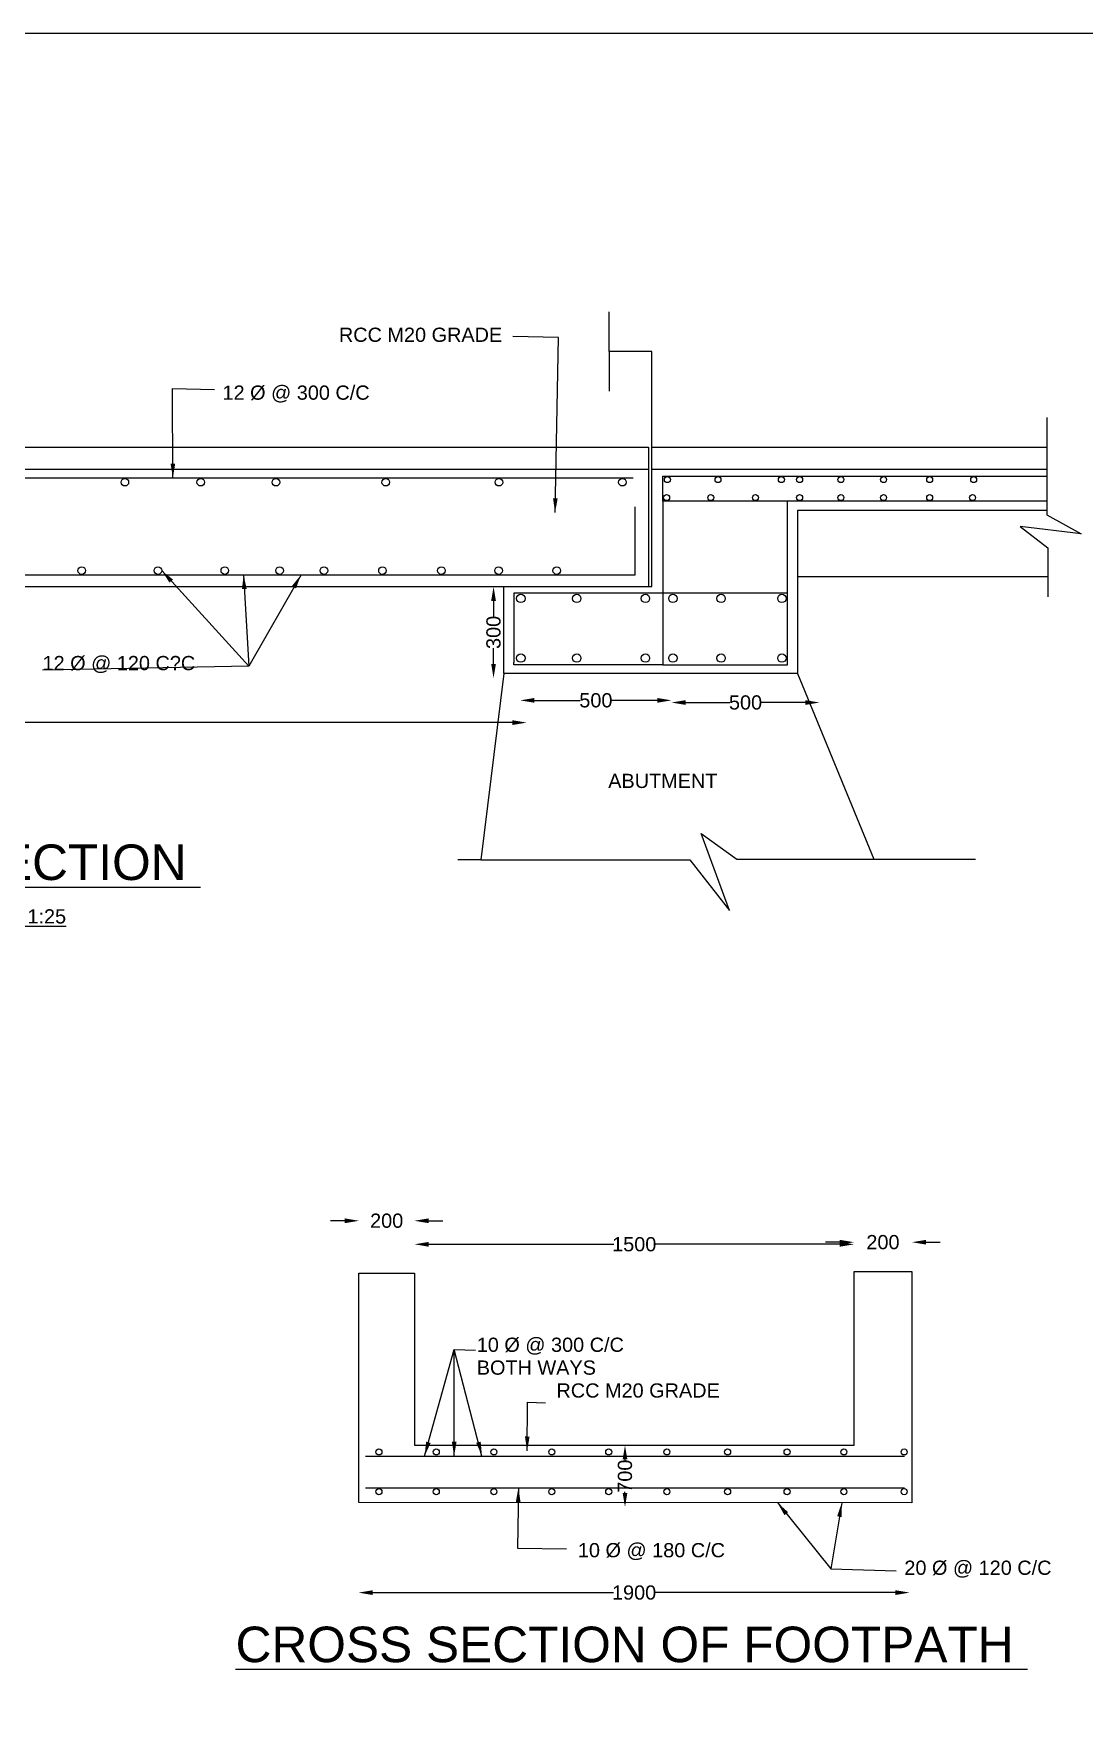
# Model space of a CAD drawing. Header units: millimetres. Extents: x 2502799 to 2518702, y 44292366 to 44302965.
# Drawn here: x 2509693 to 2513389, y 44297089 to 44302965 of the extents above; entities that cross this region are included whole.
import ezdxf

# ---------------------------------------------------------------- set-up
doc = ezdxf.new("R2010")
doc.units = ezdxf.units.MM
doc.header["$MEASUREMENT"] = 0
for name, color, linetype in [('DIMENSION', 7, 'Continuous'), ('DRAWING', 2, 'Continuous'), ('TEXT', 7, 'Continuous')]:
    doc.layers.add(name, color=color, linetype=linetype)
doc.styles.get("Standard").update_dxf_attribs({"font": 'arial.ttf', "height": 50})
doc.dimstyles.get("Standard").update_dxf_attribs({"dimtxt": 50, "dimasz": 50, "dimexe": 0.18, "dimexo": 0.0625, "dimgap": 0.09, "dimtad": 0, "dimdec": 0, "dimzin": 0, "dimdsep": 46, "dimtxsty": 'Standard', "dimcen": 0.09, "dimse1": 1, "dimse2": 1, "dimadec": 0, "dimazin": 0, "dimtfac": 1, "dimtdec": 0, "dimtofl": 0, "dimtmove": 0, "dimatfit": 3, "dimfxl": 1, "dimtolj": 1, "dimtzin": 0, "dimarcsym": 0})

# ---------------------------------------------------------------- blocks, each defined once
blk = doc.blocks.new('*D60')
at = {"layer": 'Defpoints', "color": 0, "transparency": 16777216}
for p in [(2506173.9, 44300535), (2511427.1, 44300541.3), (2511427.1, 44300513)]:
    blk.add_point(p, dxfattribs=at)
at = {"layer": 'DIMENSION', "color": 0, "lineweight": -2, "transparency": 16777216}
for p, q in [((2506223.9, 44300541.3), (2508708.8, 44300541.3)), ((2511377.1, 44300541.3), (2508892.2, 44300541.3))]:
    blk.add_line(p, q, dxfattribs=at)
at = {"layer": 'DIMENSION', "color": 0, "transparency": 16777216}
for points in [[(2506223.9, 44300549.6), (2506223.9, 44300532.9), (2506173.9, 44300541.3)], [(2511377.1, 44300549.6), (2511377.1, 44300532.9), (2511427.1, 44300541.3)]]:
    blk.add_solid(points, dxfattribs=at)
at = {"layer": 'DIMENSION', "color": 0, "transparency": 16777216, "insert": (2508800.5, 44300541.3), "char_height": 50, "attachment_point": 5}
blk.add_mtext('\\A1;10000', dxfattribs=at)
blk = doc.blocks.new('*D62')
at = {"layer": 'Defpoints', "color": 0, "transparency": 16777216}
for p in [(2511310.8, 44301019.3), (2511310.8, 44301019.3), (2511310.8, 44300697.8)]:
    blk.add_point(p, dxfattribs=at)
at = {"layer": 'DIMENSION', "color": 0, "lineweight": -2, "transparency": 16777216}
for p, q in [((2511310.8, 44300969.3), (2511310.8, 44300913.8)), ((2511310.8, 44300747.8), (2511310.8, 44300803.3))]:
    blk.add_line(p, q, dxfattribs=at)
at = {"layer": 'DIMENSION', "color": 0, "transparency": 16777216}
for points in [[(2511302.5, 44300969.3), (2511319.2, 44300969.3), (2511310.8, 44301019.3)], [(2511302.5, 44300747.8), (2511319.2, 44300747.8), (2511310.8, 44300697.8)]]:
    blk.add_solid(points, dxfattribs=at)
at = {"layer": 'DIMENSION', "color": 0, "transparency": 16777216, "insert": (2511310.8, 44300858.5), "char_height": 50, "attachment_point": 5, "rotation": 90}
blk.add_mtext('\\A1;300', dxfattribs=at)
blk = doc.blocks.new('*D63')
at = {"layer": 'Defpoints', "color": 0, "transparency": 16777216}
for p in [(2511404.6, 44300614.9), (2511936.7, 44300619.5), (2511936.7, 44300610.3)]:
    blk.add_point(p, dxfattribs=at)
at = {"layer": 'DIMENSION', "color": 0, "lineweight": -2, "transparency": 16777216}
for p, q in [((2511454.6, 44300619.5), (2511615.4, 44300619.5)), ((2511886.7, 44300619.5), (2511725.9, 44300619.5))]:
    blk.add_line(p, q, dxfattribs=at)
at = {"layer": 'DIMENSION', "color": 0, "transparency": 16777216}
for points in [[(2511454.6, 44300627.8), (2511454.6, 44300611.2), (2511404.6, 44300619.5)], [(2511886.7, 44300627.8), (2511886.7, 44300611.2), (2511936.7, 44300619.5)]]:
    blk.add_solid(points, dxfattribs=at)
at = {"layer": 'DIMENSION', "color": 0, "transparency": 16777216, "insert": (2511670.6, 44300619.5), "char_height": 50, "attachment_point": 5}
blk.add_mtext('\\A1;500', dxfattribs=at)
blk = doc.blocks.new('*D64')
at = {"layer": 'Defpoints', "color": 0, "transparency": 16777216}
for p in [(2511936.7, 44300619.5), (2512457, 44300611.9), (2512457, 44300611.9)]:
    blk.add_point(p, dxfattribs=at)
at = {"layer": 'DIMENSION', "color": 0, "lineweight": -2, "transparency": 16777216}
for p, q in [((2511986.7, 44300611.9), (2512141.6, 44300611.9)), ((2512407, 44300611.9), (2512252.1, 44300611.9))]:
    blk.add_line(p, q, dxfattribs=at)
at = {"layer": 'DIMENSION', "color": 0, "transparency": 16777216}
for points in [[(2511986.7, 44300620.2), (2511986.7, 44300603.6), (2511936.7, 44300611.9)], [(2512407, 44300620.2), (2512407, 44300603.6), (2512457, 44300611.9)]]:
    blk.add_solid(points, dxfattribs=at)
at = {"layer": 'DIMENSION', "color": 0, "transparency": 16777216, "insert": (2512196.8, 44300611.9), "char_height": 50, "attachment_point": 5}
blk.add_mtext('\\A1;500', dxfattribs=at)
blk = doc.blocks.new('*D82')
at = {"layer": 'Defpoints', "color": 0, "transparency": 16777216}
for p in [(2510837.5, 44298789.7), (2510837.5, 44298605.8), (2511032.5, 44298605.8)]:
    blk.add_point(p, dxfattribs=at)
at = {"layer": 'DIMENSION', "color": 0, "lineweight": -2, "transparency": 16777216}
for p, q in [((2510787.5, 44298789.7), (2510737.5, 44298789.7)), ((2511082.5, 44298789.7), (2511132.5, 44298789.7))]:
    blk.add_line(p, q, dxfattribs=at)
at = {"layer": 'DIMENSION', "color": 0, "transparency": 16777216}
for points in [[(2510787.5, 44298798), (2510787.5, 44298781.4), (2510837.5, 44298789.7)], [(2511082.5, 44298798), (2511082.5, 44298781.4), (2511032.5, 44298789.7)]]:
    blk.add_solid(points, dxfattribs=at)
at = {"layer": 'DIMENSION', "color": 0, "transparency": 16777216, "insert": (2510935, 44298789.7), "char_height": 50, "attachment_point": 5}
blk.add_mtext('\\A1;200', dxfattribs=at)
blk = doc.blocks.new('*D83')
at = {"layer": 'Defpoints', "color": 0, "transparency": 16777216}
for p in [(2512578.4, 44298707), (2511032.5, 44298605.8), (2512578.4, 44298605.8)]:
    blk.add_point(p, dxfattribs=at)
at = {"layer": 'DIMENSION', "color": 0, "lineweight": -2, "transparency": 16777216}
for p, q in [((2511082.5, 44298707), (2511733.2, 44298707)), ((2512528.4, 44298707), (2511877.8, 44298707))]:
    blk.add_line(p, q, dxfattribs=at)
at = {"layer": 'DIMENSION', "color": 0, "transparency": 16777216}
for points in [[(2511082.5, 44298715.3), (2511082.5, 44298698.6), (2511032.5, 44298707)], [(2512528.4, 44298715.3), (2512528.4, 44298698.6), (2512578.4, 44298707)]]:
    blk.add_solid(points, dxfattribs=at)
at = {"layer": 'DIMENSION', "color": 0, "transparency": 16777216, "insert": (2511805.5, 44298707), "char_height": 50, "attachment_point": 5}
blk.add_mtext('\\A1;1500', dxfattribs=at)
blk = doc.blocks.new('*D84')
at = {"layer": 'Defpoints', "color": 0, "transparency": 16777216}
for p in [(2512781.6, 44298714.3), (2512781.6, 44298611), (2512578.4, 44298605.8)]:
    blk.add_point(p, dxfattribs=at)
at = {"layer": 'DIMENSION', "color": 0, "lineweight": -2, "transparency": 16777216}
for p, q in [((2512528.4, 44298714.3), (2512478.4, 44298714.3)), ((2512831.6, 44298714.3), (2512881.6, 44298714.3))]:
    blk.add_line(p, q, dxfattribs=at)
at = {"layer": 'DIMENSION', "color": 0, "transparency": 16777216}
for points in [[(2512528.4, 44298722.6), (2512528.4, 44298706), (2512578.4, 44298714.3)], [(2512831.6, 44298722.6), (2512831.6, 44298706), (2512781.6, 44298714.3)]]:
    blk.add_solid(points, dxfattribs=at)
at = {"layer": 'DIMENSION', "color": 0, "transparency": 16777216, "insert": (2512680, 44298714.3), "char_height": 50, "attachment_point": 5}
blk.add_mtext('\\A1;200', dxfattribs=at)
blk = doc.blocks.new('*D85')
at = {"layer": 'Defpoints', "color": 0, "transparency": 16777216}
for p in [(2511773, 44298000.4), (2511773, 44298000.4), (2511773, 44297783)]:
    blk.add_point(p, dxfattribs=at)
at = {"layer": 'DIMENSION', "color": 0, "lineweight": -2, "transparency": 16777216}
for p, q in [((2511773, 44297950.4), (2511773, 44297946.7)), ((2511773, 44297833), (2511773, 44297836.7))]:
    blk.add_line(p, q, dxfattribs=at)
at = {"layer": 'DIMENSION', "color": 0, "transparency": 16777216}
for points in [[(2511764.7, 44297950.4), (2511781.4, 44297950.4), (2511773, 44298000.4)], [(2511764.7, 44297833), (2511781.4, 44297833), (2511773, 44297783)]]:
    blk.add_solid(points, dxfattribs=at)
at = {"layer": 'DIMENSION', "color": 0, "transparency": 16777216, "insert": (2511773, 44297891.7), "char_height": 50, "attachment_point": 5, "rotation": 90}
blk.add_mtext('\\A1;700', dxfattribs=at)
blk = doc.blocks.new('*D86')
at = {"layer": 'Defpoints', "color": 0, "transparency": 16777216}
for p in [(2510836, 44297490.2), (2512774, 44297482.3), (2512774, 44297472.2)]:
    blk.add_point(p, dxfattribs=at)
at = {"layer": 'DIMENSION', "color": 0, "lineweight": -2, "transparency": 16777216}
for p, q in [((2510886, 44297482.3), (2511732.7, 44297482.3)), ((2512724, 44297482.3), (2511877.3, 44297482.3))]:
    blk.add_line(p, q, dxfattribs=at)
at = {"layer": 'DIMENSION', "color": 0, "transparency": 16777216}
for points in [[(2510886, 44297490.6), (2510886, 44297473.9), (2510836, 44297482.3)], [(2512724, 44297490.6), (2512724, 44297473.9), (2512774, 44297482.3)]]:
    blk.add_solid(points, dxfattribs=at)
at = {"layer": 'DIMENSION', "color": 0, "transparency": 16777216, "insert": (2511805, 44297482.3), "char_height": 50, "attachment_point": 5}
blk.add_mtext('\\A1;1900', dxfattribs=at)

msp = doc.modelspace()

# ---------------------------------------------------------------- linework, layer by layer
at = {"layer": 'DIMENSION', "color": 0}
msp.add_lwpolyline([(2518701.6, 44302964.5), (2502799.4, 44302964.5), (2502799.4, 44292509.2), (2518630, 44292365.9)], close=True, dxfattribs=at)
at = {"layer": 'DRAWING', "color": 0}
for points in [[(2511716.9, 44301846.1), (2511716.9, 44301985.6)], [(2511347.4, 44300713.6), (2511347.4, 44301019.3), (2511867.6, 44301019.3), (2511867.6, 44301846.1), (2511716.9, 44301846.1), (2511716.9, 44301706.4)], [(2513256, 44301613.7), (2513256, 44301272.4), (2513377.1, 44301205.1), (2513162.9, 44301231.3), (2513260.2, 44301156.2), (2513260.2, 44300983.7)], [(2505665, 44301019.3), (2505665, 44301509.2), (2511855.5, 44301509.2), (2511855.5, 44301019.3)], [(2511867.6, 44301509.2), (2513256, 44301509.2)], [(2505665, 44301432.2), (2511855.5, 44301432.2)], [(2511867.6, 44301432.7), (2513256, 44301432.7)], [(2505716.1, 44301402.1), (2511802.3, 44301402.1)], [(2511906.6, 44301320.1), (2511906.6, 44301407.5), (2513256, 44301407.5)], [(2513256, 44301320.1), (2512345.4, 44301320.1), (2511906.6, 44301320.1), (2511906.6, 44300744.7), (2512344.9, 44300744.7), (2512344.9, 44301320.1)], [(2505715.2, 44301263), (2505715.2, 44301061), (2511808.2, 44301061), (2511808.2, 44301300.2)], [(2513256, 44301287.6), (2512379, 44301287.6), (2512379, 44300713.6), (2511347.4, 44300713.6), (2511266.3, 44300058.8), (2511185.2, 44300058.8)], [(2506173.9, 44301019.3), (2511347.4, 44301019.3)], [(2512379, 44301055.2), (2513260.2, 44301055.2)], [(2512344.9, 44300996), (2511382.6, 44300996), (2511382.6, 44300753)], [(2511906.6, 44300744.7), (2511382.6, 44300744.7), (2511382.6, 44300753)], [(2512379, 44300713.6), (2512648.3, 44300061.5)], [(2511266.3, 44300058.8), (2512001.4, 44300058.8), (2512140, 44299880.3), (2512041.3, 44300151.4), (2512166.8, 44300061.5), (2513005.1, 44300061.5)], [(2510837.5, 44297799.4), (2510837.5, 44298605.8), (2511032.5, 44298605.8), (2511032.5, 44298000.4), (2512578.4, 44298000.4), (2512578.4, 44298611), (2512781.6, 44298611), (2512781.6, 44297798.4), (2510837.5, 44297799.4)], [(2510860.1, 44297962.6), (2512755.8, 44297962.6)], [(2510860.1, 44297851.1), (2512755.8, 44297851.1)]]:
    msp.add_lwpolyline(points, dxfattribs=at)
for centre, radius in [((2510014.5, 44301386.6), 13.3), ((2510281.1, 44301386.6), 13.3), ((2510545.7, 44301386.6), 13.3), ((2510931.8, 44301386.6), 13.3), ((2511329.8, 44301386.6), 13.3), ((2511763.9, 44301386.6), 13.3), ((2511922.1, 44301395.8), 10.5), ((2512100, 44301395.8), 10.5), ((2512322.8, 44301395.8), 10.5), ((2512387.1, 44301395.8), 10.5), ((2512532.1, 44301395.8), 10.5), ((2512682.2, 44301395.8), 10.5), ((2512844.3, 44301395.8), 10.5), ((2512999, 44301395.8), 10.5), ((2511919.4, 44301332.5), 10.5), ((2512074.7, 44301332.5), 10.5), ((2512231.8, 44301332.5), 10.5), ((2512387.1, 44301332.5), 10.5), ((2512532.1, 44301332.5), 10.5), ((2512682.2, 44301332.5), 10.5), ((2512844.3, 44301332.5), 10.5), ((2512995.1, 44301332.3), 10.5), ((2509862.8, 44301075.9), 13.3), ((2510130.7, 44301075.9), 13.3), ((2510365.9, 44301075.9), 13.3), ((2510558.6, 44301075.9), 13.3), ((2510714.3, 44301075.9), 13.3), ((2510920.2, 44301075.9), 13.3), ((2511127.6, 44301075.9), 13.3), ((2511328.5, 44301075.9), 13.3), ((2511533.1, 44301075.9), 13.3), ((2511406.8, 44300977.9), 14.7), ((2511603.4, 44300977.9), 14.7), ((2511844.7, 44300977.9), 14.7), ((2511941.3, 44300977.9), 14.7), ((2512111, 44300977.9), 14.7), ((2512324.8, 44300977.9), 14.7), ((2511406.8, 44300768.1), 14.7), ((2511603.4, 44300768.1), 14.7), ((2511844.7, 44300768.1), 14.7), ((2511941.3, 44300768.1), 14.7), ((2512111, 44300768.1), 14.7), ((2512324.8, 44300768.1), 14.7), ((2510907.7, 44297976.8), 10.6), ((2511109.3, 44297976.8), 10.6), ((2511312, 44297976.8), 10.6), ((2511515.6, 44297976.8), 10.6), ((2511715.9, 44297976.8), 10.6), ((2511920.2, 44297976.8), 10.6), ((2512133.8, 44297976.8), 10.6), ((2512342.8, 44297976.8), 10.6), ((2512542.5, 44297976.8), 10.6), ((2512754.6, 44297976.8), 10.6), ((2510907.7, 44297837.2), 10.6), ((2511109.3, 44297837.2), 10.6), ((2511312, 44297837.2), 10.6), ((2511515.6, 44297837.2), 10.6), ((2511715.9, 44297837.2), 10.6), ((2511920.2, 44297837.2), 10.6), ((2512133.8, 44297837.2), 10.6), ((2512342.8, 44297837.2), 10.6), ((2512542.5, 44297837.2), 10.6), ((2512754.6, 44297837.2), 10.6)]:
    msp.add_circle(centre, radius, dxfattribs=at)

# ---------------------------------------------------------------- texts
at = {"layer": 'TEXT', "color": 0}
for s, height, p in [('RCC M20 GRADE', 50, (2510767, 44301880)), ('12 Ø @ 300 C/C', 50, (2510357.8, 44301676.6)), ('12 Ø @ 120 C?C', 50, (2509725.1, 44300725.6)), ('ABUTMENT', 50, (2511714, 44300311.4)), ('%%ULONGITUDINAL SECTION ', 125, (2508116.5, 44299987.8)), ('%%USCALE 1:25', 50, (2509423.5, 44299835)), ('10 Ø @ 300 C/C', 50, (2511251.8, 44298328.8)), ('BOTH WAYS', 50, (2511251.8, 44298248.5)), ('RCC M20 GRADE', 50, (2511532, 44298168)), ('10 Ø @ 180 C/C', 50, (2511607.4, 44297606.5)), ('20 Ø @ 120 C/C', 50, (2512755.3, 44297544.8)), ('%%UCROSS SECTION OF FOOTPATH ', 125, (2510403.8, 44297237.7))]:
    msp.add_text(s, height=height, dxfattribs=at).set_placement(p)

# ---------------------------------------------------------------- dimensions: what is measured, and where the dimension line sits
at = {"layer": 'DIMENSION', "color": 0}
for base, p1, p2, text, picture, middle in [((2511310.8, 44301019.3), (2511310.8, 44300697.8), (2511310.8, 44301019.3), '300', '*D62', (2511310.8, 44300858.5)), ((2511773, 44298000.4), (2511773, 44297783), (2511773, 44298000.4), '700', '*D85', (2511773, 44297891.7))]:
    dim = msp.add_linear_dim(base=base, p1=p1, p2=p2, angle=90, text=text, dimstyle='Standard', dxfattribs=at)
    dim.commit()
    dim.dimension.update_dxf_attribs({"geometry": picture, "text_midpoint": middle})
for base, p1, p2, text, picture, middle in [((2511936.7, 44300619.5), (2511404.6, 44300614.9), (2511936.7, 44300610.3), '500', '*D63', (2511670.6, 44300619.5)), ((2512457, 44300611.9), (2511936.7, 44300619.5), (2512457, 44300611.9), '500', '*D64', (2512196.8, 44300611.9)), ((2511427.1, 44300541.3), (2506173.9, 44300535), (2511427.1, 44300513), '10000', '*D60', (2508800.5, 44300541.3)), ((2510837.5, 44298789.7), (2511032.5, 44298605.8), (2510837.5, 44298605.8), '200', '*D82', (2510935, 44298789.7)), ((2512578.4, 44298707), (2511032.5, 44298605.8), (2512578.4, 44298605.8), '1500', '*D83', (2511805.5, 44298707)), ((2512781.6, 44298714.3), (2512578.4, 44298605.8), (2512781.6, 44298611), '200', '*D84', (2512680, 44298714.3)), ((2512774, 44297482.3), (2510836, 44297490.2), (2512774, 44297472.2), '1900', '*D86', (2511805, 44297482.3))]:
    dim = msp.add_linear_dim(base=base, p1=p1, p2=p2, text=text, dimstyle='Standard', dxfattribs=at)
    dim.commit()
    dim.dimension.update_dxf_attribs({"geometry": picture, "text_midpoint": middle})

# ---------------------------------------------------------------- leaders
for points in [[(2511527.2, 44301279.9), (2511539, 44301895.4), (2511378.3, 44301898.4)], [(2510183.5, 44301402.1), (2510181.9, 44301716.4), (2510330.2, 44301713.1)], [(2510144, 44301075.9), (2510450, 44300739.2), (2509725.1, 44300725.6)], [(2510431.8, 44301061), (2510450, 44300739.2)], [(2510633.9, 44301061), (2510450, 44300739.2)], [(2511068.3, 44297962.6), (2511172.4, 44298337.6), (2511247.4, 44298334.5)], [(2511172.4, 44297962.6), (2511172.4, 44298337.6)], [(2511270.2, 44297962.6), (2511172.4, 44298337.6)], [(2511429, 44297981.2), (2511430.2, 44298152.5), (2511493.6, 44298150.1)], [(2511398.1, 44297851.1), (2511395.6, 44297639.1), (2511567.1, 44297636.6)], [(2512308.8, 44297798.7), (2512496.8, 44297565.6), (2512726.6, 44297559)], [(2512535.3, 44297798.5), (2512496.8, 44297565.6)]]:
    msp.add_leader(points, dimstyle='Standard', override={"dimgap": 0.09, "dimtad": 0}, dxfattribs=at)

doc.saveas('drawing.dxf')
